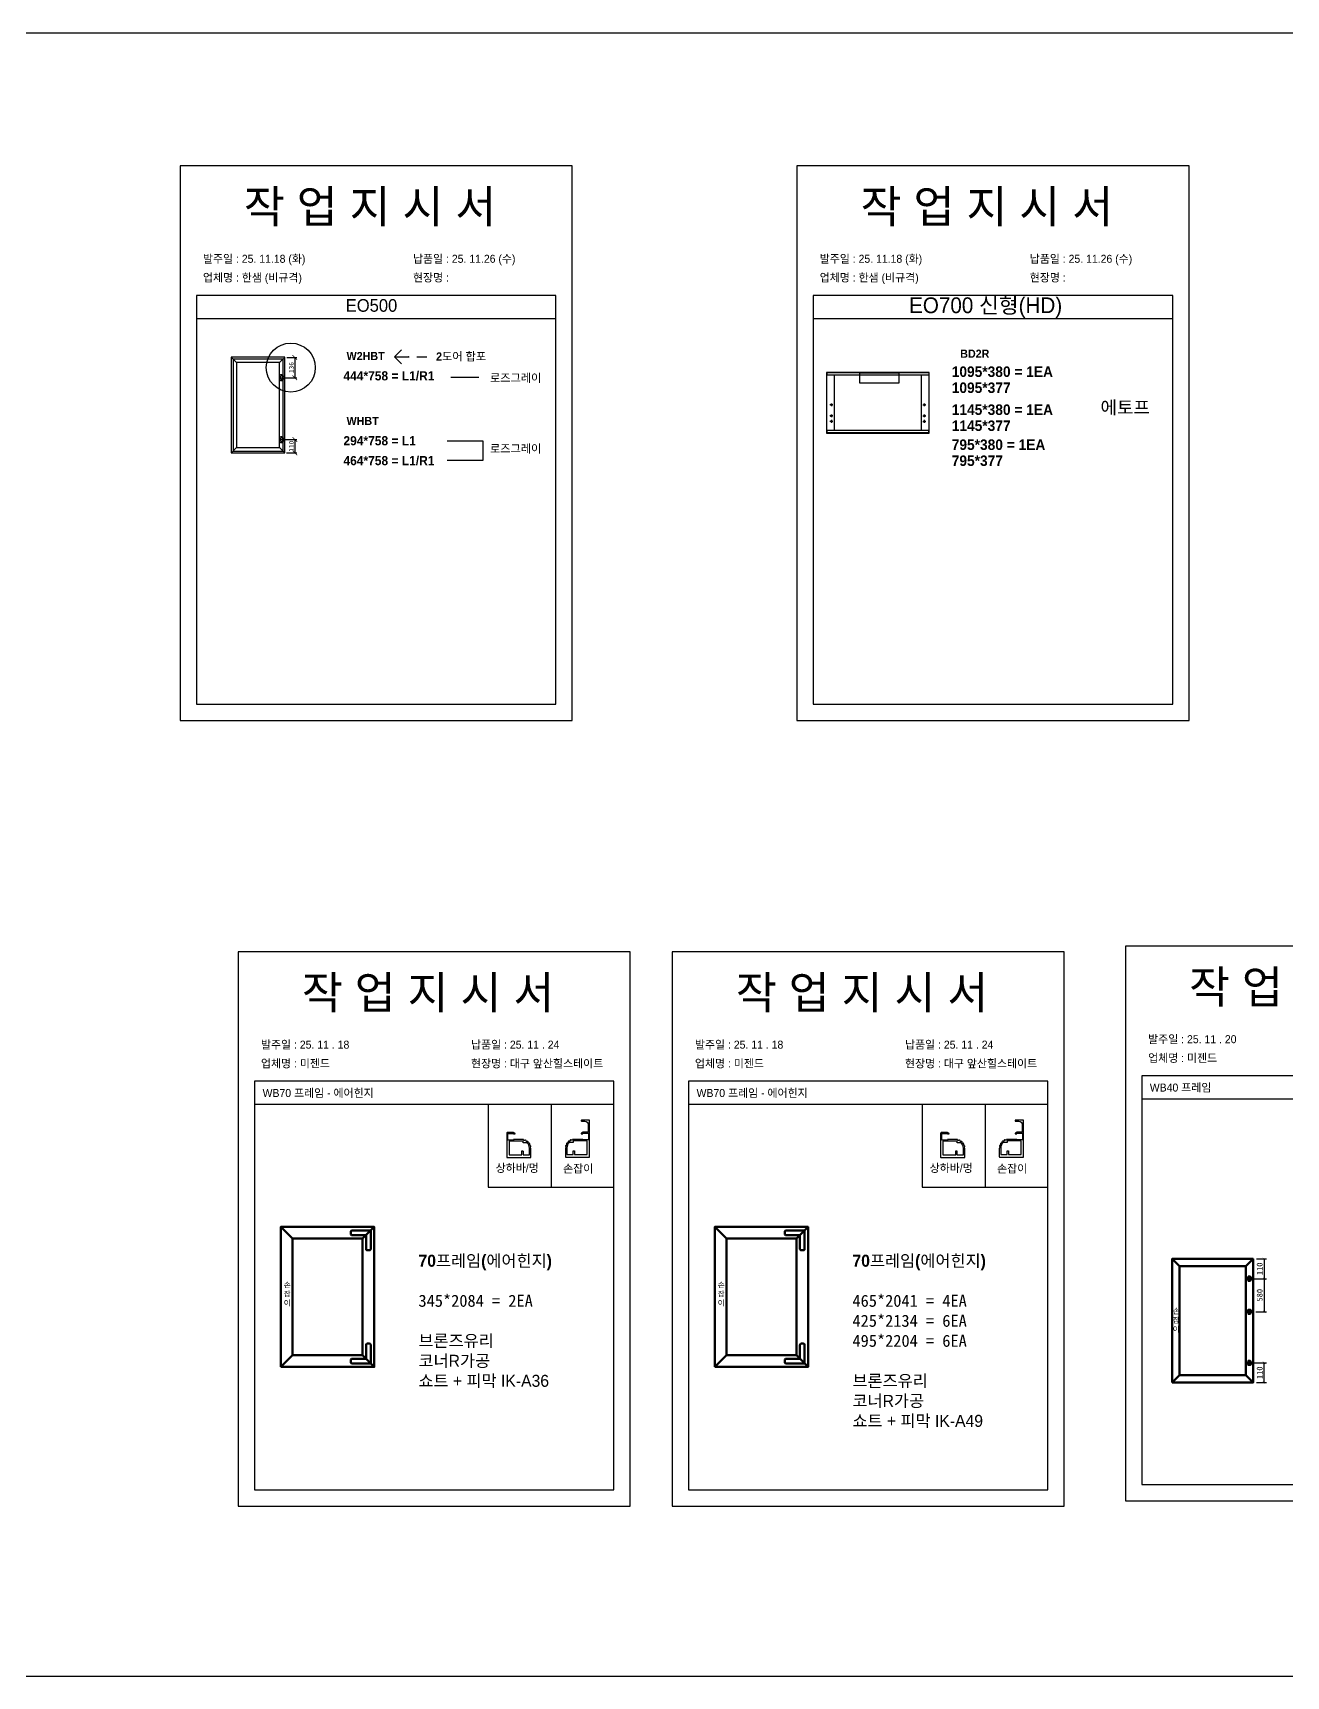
# Model space of a CAD drawing. Header units: millimetres. Extents: x -44117 to 256353, y -2095463 to 65325.
# Drawn here: x 110573 to 115943, y -483497 to -476455 of the extents above; entities that cross this region are included whole.
import ezdxf

# ---------------------------------------------------------------- set-up
doc = ezdxf.new("R2010")
doc.units = ezdxf.units.MM
doc.header["$LTSCALE"] = 10
doc.linetypes.add('HIDDEN', pattern=[9.525, 6.35, -3.175])
doc.layers.add('Layer1', color=7, linetype='Continuous', lineweight=70)
doc.styles.add('MtX_Gulim', font='')
doc.styles.get('MtX_Gulim').set_extended_font_data('Gulim', bold=True)
doc.dimstyles.new('ISO-25', dxfattribs={"dimtxt": 2.5, "dimasz": 2.5, "dimexe": 1, "dimexo": 1, "dimtad": 1, "dimtxsty": 'Standard', "dimblk": 'ARCHTICK', "dimcen": 2.5, "dimadec": 0, "dimazin": 0, "dimtfac": 1, "dimtmove": 0, "dimatfit": 3, "dimfxl": 0, "dimarcsym": 0})

# ---------------------------------------------------------------- blocks, each defined once
blk = doc.blocks.new('_ArchTick')
at = {"color": 0, "linetype": 'ByBlock', "const_width": 0.15}
blk.add_lwpolyline([(-0.5, -0.5), (0.5, 0.5)], dxfattribs=at)
blk = doc.blocks.new('*D3974')
at = {"color": 0, "lineweight": -2}
for p, q in [((111660.4, -477845.7), (111703, -477845.7)), ((111695, -477845.7), (111695, -477932.8)), ((111649.9, -477932.8), (111703, -477932.8))]:
    blk.add_line(p, q, dxfattribs=at)
at = {"layer": 'Defpoints', "color": 0}
for p in [(111652.4, -477845.7), (111641.9, -477932.8), (111695, -477932.8)]:
    blk.add_point(p, dxfattribs=at)
at = {"color": 0, "lineweight": -2, "xscale": 20, "yscale": 20, "zscale": 20}
for p, rotation in [((111695, -477845.7), 90), ((111695, -477932.8), 270)]:
    blk.add_blockref('_ArchTick', p, dxfattribs=dict(at, rotation=rotation))
at = {"color": 0, "insert": (111680, -477889.2), "char_height": 20, "attachment_point": 5, "rotation": 90}
blk.add_mtext('136', dxfattribs=at)
blk = doc.blocks.new('*D3975')
at = {"color": 0, "lineweight": -2}
for p, q in [((111649.9, -478198.3), (111703.5, -478198.3)), ((111695.5, -478198.3), (111695.5, -478254.9)), ((111659.9, -478254.9), (111703.5, -478254.9))]:
    blk.add_line(p, q, dxfattribs=at)
at = {"layer": 'Defpoints', "color": 0}
for p in [(111641.9, -478198.3), (111651.9, -478254.9), (111695.5, -478254.9)]:
    blk.add_point(p, dxfattribs=at)
at = {"color": 0, "lineweight": -2, "xscale": 20, "yscale": 20, "zscale": 20}
for p, rotation in [((111695.5, -478198.3), 90), ((111695.5, -478254.9), 270)]:
    blk.add_blockref('_ArchTick', p, dxfattribs=dict(at, rotation=rotation))
at = {"color": 0, "insert": (111680.5, -478226.6), "char_height": 20, "attachment_point": 5, "rotation": 90}
blk.add_mtext('110', dxfattribs=at)
blk = doc.blocks.new('*D4027')
at = {"color": 0, "lineweight": -2}
for p, q in [((115815.7, -481709.3), (115857.8, -481709.3)), ((115847.8, -481709.3), (115847.8, -481793.8)), ((115799.6, -481793.8), (115857.8, -481793.8))]:
    blk.add_line(p, q, dxfattribs=at)
at = {"layer": 'Defpoints', "color": 0}
for p in [(115800.7, -481709.3), (115784.6, -481793.8), (115847.8, -481793.8)]:
    blk.add_point(p, dxfattribs=at)
at = {"color": 0, "lineweight": -2, "xscale": 10, "yscale": 10, "zscale": 10}
for p, rotation in [((115847.8, -481709.3), 90), ((115847.8, -481793.8), 270)]:
    blk.add_blockref('_ArchTick', p, dxfattribs=dict(at, rotation=rotation))
at = {"color": 0, "insert": (115829.1, -481751.5), "char_height": 25, "attachment_point": 5, "rotation": 90}
blk.add_mtext('110', dxfattribs=at)
blk = doc.blocks.new('*D4028')
at = {"color": 0, "lineweight": -2}
for p, q in [((115799.6, -482154.8), (115857.8, -482154.8)), ((115847.8, -482239.3), (115847.8, -482154.8)), ((115815.7, -482239.3), (115857.8, -482239.3))]:
    blk.add_line(p, q, dxfattribs=at)
at = {"layer": 'Defpoints', "color": 0}
for p in [(115784.6, -482154.8), (115847.8, -482154.8), (115800.7, -482239.3)]:
    blk.add_point(p, dxfattribs=at)
at = {"color": 0, "lineweight": -2, "xscale": 10, "yscale": 10, "zscale": 10}
for p, rotation in [((115847.8, -482154.8), 90), ((115847.8, -482239.3), 270)]:
    blk.add_blockref('_ArchTick', p, dxfattribs=dict(at, rotation=rotation))
at = {"color": 0, "insert": (115829.1, -482197), "char_height": 25, "attachment_point": 5, "rotation": 90}
blk.add_mtext('110', dxfattribs=at)
blk = doc.blocks.new('*D4029')
at = {"color": 0, "lineweight": -2}
for p, q in [((115812.7, -481793.8), (115857.8, -481793.8)), ((115847.8, -481793.8), (115847.8, -481935.5)), ((115812.7, -481935.5), (115857.8, -481935.5))]:
    blk.add_line(p, q, dxfattribs=at)
at = {"layer": 'Defpoints', "color": 0}
for p in [(115797.7, -481793.8), (115797.7, -481935.5), (115847.8, -481935.5)]:
    blk.add_point(p, dxfattribs=at)
at = {"color": 0, "lineweight": -2, "xscale": 10, "yscale": 10, "zscale": 10}
for p, rotation in [((115847.8, -481793.8), 90), ((115847.8, -481935.5), 270)]:
    blk.add_blockref('_ArchTick', p, dxfattribs=dict(at, rotation=rotation))
at = {"color": 0, "insert": (115829.1, -481864.6), "char_height": 25, "attachment_point": 5, "rotation": 90}
blk.add_mtext('580', dxfattribs=at)

msp = doc.modelspace()

# ---------------------------------------------------------------- linework, layer by layer
at = {"color": 1}
for p, q in [((104015.69829, -476455.17599), (196284.84516, -476455.17599)), ((104015.69829, -476455.17599), (196284.84516, -476455.17599)), ((104015.69829, -483497.03831), (196284.84516, -483497.03831)), ((104015.69829, -483497.03831), (196284.84516, -483497.03831))]:
    msp.add_line(p, q, dxfattribs=at)
for p, q in [((112813.79968, -477580.41044), (111273.79968, -477580.41044)), ((115456.44883, -477580.41044), (113916.44883, -477580.41044)), ((112813.79968, -477680.41044), (111273.79968, -477680.41044)), ((115456.44883, -477680.41044), (113916.44883, -477680.41044)), ((111652.40899, -477845.19979, 20.09702), (111422.82911, -477845.19979, 20.09702)), ((111422.82911, -477845.19979, 20.09702), (111422.82911, -478254.94326, 20.09702)), ((111423.3451, -477845.71579, 94.61404), (111422.82911, -477845.71579, 94.61404)), ((111423.3451, -477845.71579, 94.61404), (111423.3451, -477845.19979, 94.61404)), ((111445.78709, -477868.15778, 20.09702), (111423.3451, -477845.71579, 20.09702)), ((111644.79065, -477852.81813, 20.09702), (111430.44745, -477852.81813, 20.09702)), ((111430.44745, -477852.81813, 20.09702), (111430.44745, -478247.32492, 20.09702)), ((111629.451, -477868.15778, 20.09702), (111651.89299, -477845.71579, 20.09702)), ((111644.79065, -478247.32492, 20.09702), (111644.79065, -477852.81813, 20.09702)), ((111651.89299, -477845.71579, 94.61404), (111651.89299, -477845.19979, 94.61404)), ((111651.89299, -477845.71579, 94.61404), (111651.89299, -477845.19979, 94.61404)), ((111651.89299, -477845.71579, 94.61404), (111652.40899, -477845.71579, 94.61404)), ((111651.89299, -477845.71579, 94.61404), (111652.40899, -477845.71579, 94.61404)), ((111652.40899, -478254.94326, 20.09702), (111652.40899, -477845.19979, 20.09702)), ((111629.451, -477868.15778, 20.09702), (111445.78709, -477868.15778, 20.09702)), ((111445.78709, -477868.15778, 20.09702), (111445.78709, -478231.98527, 20.09702)), ((111629.451, -478231.98527, 20.09702), (111629.451, -477868.15778, 20.09702)), ((111633.36313, -477921.20055, 20.09702), (111641.08442, -477921.20055, 20.09702)), ((111637.22378, -477925.0612, 20.09702), (111637.22378, -477917.33991, 20.09702)), ((111641.85655, -477918.74381, 20.09702), (111641.85655, -477946.82118, 20.09702)), ((113972.75851, -477911.59001), (113972.75851, -478170.03208)), ((114413.36891, -477912.25648), (113972.75851, -477912.25648)), ((114413.36891, -477922.32757), (113972.75851, -477922.32757)), ((114412.99865, -477911.21975), (113973.12877, -477911.21975)), ((113974.60982, -477911.21975), (113974.60982, -477922.32757)), ((114006.08199, -477922.32757), (114006.08199, -478159.29451)), ((114380.04544, -478159.29451), (114380.04544, -477922.32757)), ((114411.51761, -477911.21975), (114411.51761, -477922.32757)), ((114413.36891, -478170.03208), (114413.36891, -477911.59001)), ((111627.81787, -477932.7825, 20.09702), (111655.89523, -477932.7825, 20.09702)), ((111633.36313, -477944.36444, 20.09702), (111641.08442, -477944.36444, 20.09702)), ((111637.22378, -477948.22509, 20.09702), (111637.22378, -477940.5038, 20.09702)), ((113999.97268, -478048.95678), (113987.75408, -478048.95678)), ((113993.86338, -478042.84747), (113993.86338, -478055.06608)), ((114386.15474, -478048.95678), (114398.37335, -478048.95678)), ((114392.26404, -478042.84747), (114392.26404, -478055.06608)), ((113999.97268, -478096.35017), (113987.75408, -478096.35017)), ((113999.97268, -478120.04686), (113987.75408, -478120.04686)), ((113993.86338, -478090.24086), (113993.86338, -478102.45947)), ((113993.86338, -478113.93756), (113993.86338, -478126.15617)), ((114386.15474, -478096.35017), (114398.37335, -478096.35017)), ((114386.15474, -478120.04686), (114398.37335, -478120.04686)), ((114392.26404, -478090.24086), (114392.26404, -478102.45947)), ((114392.26404, -478113.93756), (114392.26404, -478126.15617)), ((111627.8161, -478198.32042, 20.09702), (111655.89346, -478198.32042, 20.09702)), ((111633.10398, -478186.73848, 20.09702), (111640.82527, -478186.73848, 20.09702)), ((111633.10398, -478209.90237, 20.09702), (111640.82527, -478209.90237, 20.09702)), ((111636.96463, -478182.87783, 20.09702), (111636.96463, -478190.59913, 20.09702)), ((111636.96463, -478206.04172, 20.09702), (111636.96463, -478213.76302, 20.09702)), ((111641.85478, -478184.28174, 20.09702), (111641.85478, -478212.3591, 20.09702)), ((114413.36891, -478159.29451), (113972.75851, -478159.29451)), ((114413.36891, -478169.36561), (113972.75851, -478169.36561)), ((113973.12877, -478170.40234), (114412.99865, -478170.40234)), ((113974.60982, -478159.29451), (113974.60982, -478170.40234)), ((114411.51761, -478170.40234), (114411.51761, -478159.29451)), ((111423.3451, -478254.42726, 94.61404), (111422.82911, -478254.42726, 94.61404)), ((111422.82911, -478254.94326, 20.09702), (111652.40899, -478254.94326, 20.09702)), ((111445.78709, -478231.98527, 20.09702), (111423.3451, -478254.42726, 20.09702)), ((111423.3451, -478254.42726, 94.61404), (111423.3451, -478254.94326, 94.61404)), ((111430.44745, -478247.32492, 20.09702), (111644.79065, -478247.32492, 20.09702)), ((111445.78709, -478231.98527, 20.09702), (111629.451, -478231.98527, 20.09702)), ((111629.44751, -478231.98527, 20.09702), (111651.89465, -478254.42726, 20.09702)), ((111650.35175, -478254.94503, 20.09702), (111650.34998, -478254.94326, 20.09702)), ((111651.89299, -478254.42726, 94.61404), (111652.40899, -478254.42726, 94.61404)), ((111651.89299, -478254.42726, 94.61404), (111651.89299, -478254.94326, 94.61404)), ((111651.89299, -478254.42726, 94.61404), (111652.40899, -478254.42726, 94.61404)), ((111651.89299, -478254.42726, 94.61404), (111651.89299, -478254.94326, 94.61404)), ((113062.43222, -480948.05787), (111522.43222, -480948.05787)), ((114921.88223, -480948.05787), (113381.88223, -480948.05787)), ((116863.72803, -480924.70196), (115323.72803, -480924.70196)), ((116863.72803, -481024.70196), (115323.72803, -481024.70196)), ((113062.43222, -481048.05787), (111522.43222, -481048.05787)), ((112793.15244, -481048.05787), (112793.15244, -481401.07644)), ((114921.88223, -481048.05787), (113381.88223, -481048.05787)), ((114652.60245, -481048.05787), (114652.60245, -481401.07644))]:
    msp.add_line(p, q)
at = {"color": 1, "linetype": 'HIDDEN'}
msp.add_line((112122.14663, -477843.85633), (112260.84686, -477843.85633), dxfattribs=at)
for points in [[(111203.79968, -479401.24071), (112883.79968, -479401.24071), (112883.79968, -477025.24071), (111203.79968, -477025.24071)], [(113846.44883, -479401.24071), (115526.44883, -479401.24071), (115526.44883, -477025.24071), (113846.44883, -477025.24071)], [(114115.66678, -477911.64833), (114283.04723, -477911.64833), (114283.04723, -477956.6679), (114115.66678, -477956.6679)], [(111452.43222, -482768.88815), (113132.43222, -482768.88815), (113132.43222, -480392.88815), (111452.43222, -480392.88815)], [(113311.88223, -482768.88815), (114991.88223, -482768.88815), (114991.88223, -480392.88815), (113311.88223, -480392.88815)], [(115253.72803, -482745.53223), (116933.72803, -482745.53223), (116933.72803, -480369.53223), (115253.72803, -480369.53223)], [(113062.43222, -481048.05787), (112523.87266, -481048.05787), (112523.87266, -481401.07644), (113062.43222, -481401.07644)], [(114921.88223, -481048.05787), (114383.32267, -481048.05787), (114383.32267, -481401.07644), (114921.88223, -481401.07644)]]:
    msp.add_lwpolyline(points, close=True)
for points in [[(111273.79968, -477580.41044), (111273.79968, -479331.24071), (112813.79968, -479331.24071), (112813.79968, -477580.41044)], [(113916.44883, -477580.41044), (113916.44883, -479331.24071), (115456.44883, -479331.24071), (115456.44883, -477580.41044)], [(112182.34945, -477842.76174), (112181.25486, -477843.85633)], [(112363.67249, -477930.61711), (112482.99738, -477930.61711)], [(112347.39209, -478202.87941), (112499.96235, -478202.87941), (112499.96235, -478288.08098), (112347.39209, -478288.08098)], [(111522.43222, -480948.05787), (111522.43222, -482698.88815), (113062.43222, -482698.88815), (113062.43222, -480948.05787)], [(113381.88223, -480948.05787), (113381.88223, -482698.88815), (114921.88223, -482698.88815), (114921.88223, -480948.05787)], [(115323.72803, -480924.70196), (115323.72803, -482675.53223), (116863.72803, -482675.53223), (116863.72803, -480924.70196)]]:
    msp.add_lwpolyline(points)
at = {"color": 1}
msp.add_lwpolyline([(112151.70074, -477873.41045), (112122.14663, -477843.85633), (112152.79534, -477813.20762)], dxfattribs=at)
for points in [[(112604.79317, -481274.62317), (112704.78304, -481274.62317, 0.4142135624), (112706.78304, -481272.62317), (112706.78304, -481235.82967, 0.4142135624), (112705.58304, -481234.62967), (112705.56281, -481234.62967, -0.4043730092), (112704.36349, -481233.47012, 0.022416536), (112704.12161, -481230.39666, -0.4043730092), (112705.12477, -481229.06377, 0.424123069), (112706.11527, -481227.65098, 0.022416536), (112705.34535, -481224.44405, 0.424123069), (112703.82141, -481223.63492, -0.4043730092), (112702.32247, -481222.90273, 0.022416536), (112701.14267, -481220.05444, -0.4043730092), (112701.68485, -481218.47679, 0.424123069), (112702.1903, -481216.82707, 0.022416536), (112700.46707, -481214.01501, 0.424123069), (112698.76768, -481213.71641, -0.4043730092), (112697.11585, -481213.48325, 0.022416536), (112695.11362, -481211.13895, -0.4043730092), (112695.14174, -481209.47098, 0.4241230691), (112695.11266, -481207.7458, 0.022416536), (112692.60479, -481205.60388, 0.424123069), (112690.89631, -481205.84503, -0.4043730092), (112689.25327, -481206.13374, 0.022416536), (112686.62461, -481204.52289, -0.4043730092), (112686.13592, -481202.92787, 0.424123069), (112685.57515, -481201.29611, 0.022416536), (112682.52814, -481200.034, 0.4241230691), (112680.9778, -481200.7913, -0.4043730092), (112679.50439, -481201.5736, 0.022416536), (112676.50661, -481200.85389, -0.4043730092), (112675.54895, -481199.48795, 0.424123069), (112674.51138, -481198.10935, 0.0308511276), (112669.98304, -481197.82967), (112632.79317, -481197.82967, 0.4142135624), (112631.59317, -481199.02967), (112631.59317, -481199.42967, -0.4142135624), (112630.79317, -481200.22967), (112608.79317, -481200.22967, -0.4142135624), (112607.59317, -481199.02967), (112607.59317, -481172.62967, -0.4142135624), (112608.79317, -481171.42967), (112630.79317, -481171.42967, -0.4142135624), (112631.59317, -481172.22967), (112631.59317, -481172.62967, 0.4142135624), (112632.79317, -481173.82967), (112637.59317, -481173.82967, 0.855700792), (112637.95972, -481171.48702), (112630.59555, -481167.42967), (112606.79317, -481167.42967, 0.4142135624), (112602.79317, -481171.42967), (112602.79317, -481272.62317, 0.4142135623), (112604.79317, -481274.62317)], [(114464.24318, -481274.62317), (114564.23305, -481274.62317, 0.4142135624), (114566.23305, -481272.62317), (114566.23305, -481235.82967, 0.4142135624), (114565.03305, -481234.62967), (114565.01282, -481234.62967, -0.4043730092), (114563.8135, -481233.47012, 0.022416536), (114563.57161, -481230.39666, -0.4043730092), (114564.57477, -481229.06377, 0.424123069), (114565.56527, -481227.65098, 0.022416536), (114564.79536, -481224.44405, 0.424123069), (114563.27142, -481223.63492, -0.4043730092), (114561.77248, -481222.90273, 0.022416536), (114560.59268, -481220.05444, -0.4043730092), (114561.13485, -481218.47679, 0.424123069), (114561.6403, -481216.82707, 0.022416536), (114559.91707, -481214.01501, 0.424123069), (114558.21769, -481213.71641, -0.4043730092), (114556.56585, -481213.48325, 0.022416536), (114554.56362, -481211.13895, -0.4043730092), (114554.59174, -481209.47098, 0.4241230691), (114554.56266, -481207.7458, 0.022416536), (114552.0548, -481205.60388, 0.424123069), (114550.34631, -481205.84503, -0.4043730092), (114548.70327, -481206.13374, 0.022416536), (114546.07461, -481204.52289, -0.4043730092), (114545.58593, -481202.92787, 0.424123069), (114545.02516, -481201.29611, 0.022416536), (114541.97815, -481200.034, 0.4241230691), (114540.4278, -481200.7913, -0.4043730092), (114538.95439, -481201.5736, 0.022416536), (114535.95661, -481200.85389, -0.4043730092), (114534.99895, -481199.48795, 0.424123069), (114533.96139, -481198.10935, 0.0308511276), (114529.43305, -481197.82967), (114492.24318, -481197.82967, 0.4142135624), (114491.04318, -481199.02967), (114491.04318, -481199.42967, -0.4142135624), (114490.24318, -481200.22967), (114468.24318, -481200.22967, -0.4142135624), (114467.04318, -481199.02967), (114467.04318, -481172.62967, -0.4142135624), (114468.24318, -481171.42967), (114490.24318, -481171.42967, -0.4142135624), (114491.04318, -481172.22967), (114491.04318, -481172.62967, 0.4142135624), (114492.24318, -481173.82967), (114497.04318, -481173.82967, 0.855700792), (114497.40972, -481171.48702), (114490.04556, -481167.42967), (114466.24318, -481167.42967, 0.4142135624), (114462.24318, -481171.42967), (114462.24318, -481272.62317, 0.4142135623), (114464.24318, -481274.62317)], [(112673.59317, -481211.42967), (112673.59317, -481204.22967), (112612.79317, -481204.22967), (112612.79317, -481262.62967), (112667.59317, -481262.62967), (112667.59317, -481247.42967, -0.4142135624), (112668.39317, -481246.62967), (112671.99317, -481246.62967, -0.4142135624), (112672.79317, -481247.42967), (112672.79317, -481262.62967), (112700.38304, -481262.62967), (112700.38304, -481234.62967, 0.2205202393), (112689.62789, -481211.42967), (112673.59317, -481211.42967)], [(114533.04318, -481211.42967), (114533.04318, -481204.22967), (114472.24318, -481204.22967), (114472.24318, -481262.62967), (114527.04318, -481262.62967), (114527.04318, -481247.42967, -0.4142135624), (114527.84318, -481246.62967), (114531.44318, -481246.62967, -0.4142135624), (114532.24318, -481247.42967), (114532.24318, -481262.62967), (114559.83305, -481262.62967), (114559.83305, -481234.62967, 0.2205202393), (114549.07789, -481211.42967), (114533.04318, -481211.42967)]]:
    msp.add_lwpolyline(points, format="xyb", close=True)
at = {"color": 7}
for points in [[(112931.04535, -481118.87963, 0.2301863539), (112933.14395, -481118.87963, -0.2466321039), (112935.00374, -481118.85777, 0.118515719), (112936.09465, -481119.12004), (112938.12248, -481119.12004, -0.4173893777), (112952.19324, -481133.03922), (112952.19324, -481166.32653), (112930.39087, -481166.32653), (112923.0267, -481170.38389, 0.855700792), (112923.39324, -481172.72653), (112928.19324, -481172.72653, 0.4142135624), (112929.39324, -481171.52653), (112929.39324, -481171.12653, -0.4142135624), (112930.19324, -481170.32653), (112952.19324, -481170.32653, -0.4142135624), (112953.39324, -481171.52653), (112953.39324, -481197.92653, -0.4142135624), (112952.19324, -481199.12653), (112930.19324, -481199.12653, -0.4142135624), (112929.39324, -481198.32653), (112929.39324, -481197.92654, 0.4142135624), (112928.19324, -481196.72654), (112891.00337, -481196.72654, 0.0308511276), (112886.47503, -481197.00621, 0.4241230691), (112885.43747, -481198.38481, -0.4043730092), (112884.47981, -481199.75076, 0.022416536), (112881.48203, -481200.47046, -0.4043730092), (112880.00862, -481199.68816, 0.424123069), (112878.45827, -481198.93086, 0.022416536), (112875.41127, -481200.19298, 0.4241230691), (112874.8505, -481201.82473, -0.4043730092), (112874.36181, -481203.41975, 0.022416536), (112871.73315, -481205.0306, -0.4043730092), (112870.09011, -481204.7419, 0.424123069), (112868.38162, -481204.50075, 0.022416536), (112865.87376, -481206.64266, 0.4241230691), (112865.84468, -481208.36784, -0.4043730092), (112865.8728, -481210.03581, 0.022416536), (112863.87057, -481212.38012, -0.4043730092), (112862.21874, -481212.61327, 0.424123069), (112860.51935, -481212.91187, 0.022416536), (112858.79612, -481215.72393, 0.4241230691), (112859.30157, -481217.37366, -0.4043730092), (112859.84374, -481218.9513, 0.022416536), (112858.66394, -481221.79959, -0.4043730092), (112857.165, -481222.53178, 0.4241230691), (112855.64106, -481223.34091, 0.022416536), (112854.87115, -481226.54784, 0.424123069), (112855.86165, -481227.96063, -0.4043730092), (112856.86481, -481229.29352, 0.022416536), (112856.62292, -481232.36698, -0.4043730092), (112855.4236, -481233.52654), (112855.40337, -481233.52654, 0.4142135624), (112854.20337, -481234.72654), (112854.20337, -481271.52004, 0.4142135624), (112856.20337, -481273.52004), (112956.19324, -481273.52004, 0.4142135624), (112958.19324, -481271.52004), (112958.19324, -481116.32004, 0.4142135624), (112956.19324, -481114.32004), (112924.19324, -481114.32004, 0.4142135624), (112922.19324, -481116.32004), (112922.19324, -481117.12004, 0.4142135624), (112924.19324, -481119.12004, 0.1244779229), (112925.14395, -481118.87963, -0.2466321039), (112927.00374, -481118.85777, 0.2404082058), (112929.18556, -481118.85777, -0.2466321039), (112931.04535, -481118.87963)], [(114790.49536, -481118.87963, 0.2301863539), (114792.59395, -481118.87963, -0.2466321039), (114794.45375, -481118.85777, 0.118515719), (114795.54465, -481119.12004), (114797.57249, -481119.12004, -0.4173893777), (114811.64325, -481133.03922), (114811.64325, -481166.32653), (114789.84087, -481166.32653), (114782.4767, -481170.38389, 0.855700792), (114782.84325, -481172.72653), (114787.64325, -481172.72653, 0.4142135624), (114788.84325, -481171.52653), (114788.84325, -481171.12653, -0.4142135624), (114789.64325, -481170.32653), (114811.64325, -481170.32653, -0.4142135624), (114812.84325, -481171.52653), (114812.84325, -481197.92653, -0.4142135624), (114811.64325, -481199.12653), (114789.64325, -481199.12653, -0.4142135624), (114788.84325, -481198.32653), (114788.84325, -481197.92654, 0.4142135624), (114787.64325, -481196.72654), (114750.45338, -481196.72654, 0.0308511276), (114745.92504, -481197.00621, 0.4241230691), (114744.88748, -481198.38481, -0.4043730092), (114743.92982, -481199.75076, 0.022416536), (114740.93203, -481200.47046, -0.4043730092), (114739.45862, -481199.68816, 0.424123069), (114737.90828, -481198.93086, 0.022416536), (114734.86127, -481200.19298, 0.4241230691), (114734.3005, -481201.82473, -0.4043730092), (114733.81181, -481203.41975, 0.022416536), (114731.18315, -481205.0306, -0.4043730092), (114729.54011, -481204.7419, 0.424123069), (114727.83163, -481204.50075, 0.022416536), (114725.32377, -481206.64266, 0.4241230691), (114725.29468, -481208.36784, -0.4043730092), (114725.3228, -481210.03581, 0.022416536), (114723.32058, -481212.38012, -0.4043730092), (114721.66874, -481212.61327, 0.424123069), (114719.96935, -481212.91187, 0.022416536), (114718.24612, -481215.72393, 0.4241230691), (114718.75157, -481217.37366, -0.4043730092), (114719.29375, -481218.9513, 0.022416536), (114718.11395, -481221.79959, -0.4043730092), (114716.61501, -481222.53178, 0.4241230691), (114715.09107, -481223.34091, 0.022416536), (114714.32115, -481226.54784, 0.424123069), (114715.31165, -481227.96063, -0.4043730092), (114716.31481, -481229.29352, 0.022416536), (114716.07293, -481232.36698, -0.4043730092), (114714.87361, -481233.52654), (114714.85338, -481233.52654, 0.4142135624), (114713.65338, -481234.72654), (114713.65338, -481271.52004, 0.4142135624), (114715.65338, -481273.52004), (114815.64325, -481273.52004, 0.4142135624), (114817.64325, -481271.52004), (114817.64325, -481116.32004, 0.4142135624), (114815.64325, -481114.32004), (114783.64325, -481114.32004, 0.4142135624), (114781.64325, -481116.32004), (114781.64325, -481117.12004, 0.4142135624), (114783.64325, -481119.12004, 0.1244779229), (114784.59395, -481118.87963, -0.2466321039), (114786.45375, -481118.85777, 0.2404082058), (114788.63556, -481118.85777, -0.2466321039), (114790.49536, -481118.87963)], [(112887.39324, -481203.12654), (112887.39324, -481210.32654), (112871.35853, -481210.32654, 0.2205202393), (112860.60337, -481233.52654), (112860.60337, -481261.52654), (112888.19324, -481261.52654), (112888.19324, -481246.32654, -0.4142135624), (112888.99324, -481245.52654), (112892.59324, -481245.52654, -0.4142135624), (112893.39324, -481246.32654), (112893.39324, -481261.52654), (112948.19324, -481261.52654), (112948.19324, -481203.12654), (112887.39324, -481203.12654)], [(112887.39324, -481203.12654), (112887.39324, -481210.32654), (112871.35853, -481210.32654, 0.2205202393), (112860.60337, -481233.52654), (112860.60337, -481261.52654), (112888.19324, -481261.52654), (112888.19324, -481246.32654, -0.4142135624), (112888.99324, -481245.52654), (112892.59324, -481245.52654, -0.4142135624), (112893.39324, -481246.32654), (112893.39324, -481261.52654), (112948.19324, -481261.52654), (112948.19324, -481203.12654), (112887.39324, -481203.12654)], [(114746.84325, -481203.12654), (114746.84325, -481210.32654), (114730.80853, -481210.32654, 0.2205202393), (114720.05338, -481233.52654), (114720.05338, -481261.52654), (114747.64325, -481261.52654), (114747.64325, -481246.32654, -0.4142135624), (114748.44325, -481245.52654), (114752.04325, -481245.52654, -0.4142135624), (114752.84325, -481246.32654), (114752.84325, -481261.52654), (114807.64325, -481261.52654), (114807.64325, -481203.12654), (114746.84325, -481203.12654)], [(114746.84325, -481203.12654), (114746.84325, -481210.32654), (114730.80853, -481210.32654, 0.2205202393), (114720.05338, -481233.52654), (114720.05338, -481261.52654), (114747.64325, -481261.52654), (114747.64325, -481246.32654, -0.4142135624), (114748.44325, -481245.52654), (114752.04325, -481245.52654, -0.4142135624), (114752.84325, -481246.32654), (114752.84325, -481261.52654), (114807.64325, -481261.52654), (114807.64325, -481203.12654), (114746.84325, -481203.12654)]]:
    msp.add_lwpolyline(points, format="xyb", close=True, dxfattribs=at)
at = {"color": 1}
msp.add_circle((111677.66811, -477889.81317), 105.01589, dxfattribs=at)
for centre, radius in [((111641.85655, -477932.7825, 20.09702), 9.00818), ((111637.22378, -477921.20055, 20.09702), 2.00754), ((111637.22378, -477944.36444, 20.09702), 2.00754), ((113993.86338, -478048.95678), 3.70261), ((114392.26404, -478048.95678), 3.70261), ((113993.86338, -478096.35017), 3.70261), ((113993.86338, -478120.04686), 3.70261), ((114392.26404, -478096.35017), 3.70261), ((114392.26404, -478120.04686), 3.70261), ((111641.85478, -478198.32042, 20.09702), 9.00818), ((111636.96463, -478186.73848, 20.09702), 2.00754), ((111636.96463, -478209.90237, 20.09702), 2.00754)]:
    msp.add_circle(centre, radius)
for centre, start, end in [((113973.12877, -477911.59001), 90, 180), ((114412.99865, -477911.59001), 0, 90), ((113973.12877, -478170.03208), 180, 270), ((114412.99865, -478170.03208), 270, 0)]:
    msp.add_arc(centre, 0.37026, start, end)
at = {"layer": 'Layer1'}
for p, q in [((111685.13405, -481622.17568), (111635.13405, -481572.17568)), ((111985.13405, -481622.17568), (112035.13405, -481572.17568)), ((112035.13405, -481572.17568), (111985.13405, -481622.17568)), ((113544.58406, -481622.17568), (113494.58406, -481572.17568)), ((113844.58406, -481622.17568), (113894.58406, -481572.17568)), ((113894.58406, -481572.17568), (113844.58406, -481622.17568)), ((115485.67995, -481740.83098), (115454.12412, -481709.27514)), ((115769.16262, -481740.83098), (115800.71845, -481709.27514)), ((115784.60259, -481780.66972), (115784.60259, -481806.9028)), ((115784.60259, -481922.39351), (115784.60259, -481948.62658)), ((111685.13405, -482122.17568), (111635.13405, -482172.17568)), ((112035.13405, -482172.17568), (111985.13405, -482122.17568)), ((113544.58406, -482122.17568), (113494.58406, -482172.17568)), ((113894.58406, -482172.17568), (113844.58406, -482122.17568)), ((115784.60259, -482167.89073), (115784.60259, -482141.65766)), ((115454.12412, -482239.28531), (115485.67995, -482207.72947)), ((115800.71845, -482239.28531), (115769.16262, -482207.72947)), ((115769.16262, -482207.72947), (115800.71845, -482239.28531))]:
    msp.add_line(p, q, dxfattribs=at)
for points in [[(111635.13405, -482172.17568), (112035.13405, -482172.17568), (112035.13405, -481572.17568), (111635.13405, -481572.17568)], [(113494.58406, -482172.17568), (113894.58406, -482172.17568), (113894.58406, -481572.17568), (113494.58406, -481572.17568)], [(111685.13405, -482122.17568), (111985.13405, -482122.17568), (111985.13405, -481622.17568), (111685.13405, -481622.17568)], [(113544.58406, -482122.17568), (113844.58406, -482122.17568), (113844.58406, -481622.17568), (113544.58406, -481622.17568)], [(115454.12412, -482239.28531), (115800.71845, -482239.28531), (115800.71845, -481709.27514), (115454.12412, -481709.27514)], [(115485.67995, -482207.72947), (115769.16262, -482207.72947), (115769.16262, -481740.83098), (115485.67995, -481740.83098)], [(115797.71913, -481793.78626), (115771.48605, -481793.78626)], [(115797.71913, -481935.51004), (115771.48605, -481935.51004)], [(115797.71913, -482154.77419), (115771.48605, -482154.77419)]]:
    msp.add_lwpolyline(points, close=True, dxfattribs=at)
for points in [[(112015.13405, -481672.17568), (112005.13405, -481672.17568, -0.4142135624), (112000.13405, -481667.17568), (112000.13405, -481607.17568), (111940.13405, -481607.17568, -0.4142135624), (111935.13405, -481602.17568), (111935.13405, -481592.17568, -0.4142135624), (111940.13405, -481587.17568), (112020.13405, -481587.17568), (112020.13405, -481667.17568, -0.4142135624)], [(113874.58406, -481672.17568), (113864.58406, -481672.17568, -0.4142135624), (113859.58406, -481667.17568), (113859.58406, -481607.17568), (113799.58406, -481607.17568, -0.4142135624), (113794.58406, -481602.17568), (113794.58406, -481592.17568, -0.4142135624), (113799.58406, -481587.17568), (113879.58406, -481587.17568), (113879.58406, -481667.17568, -0.4142135624)], [(112015.13405, -482072.17568), (112005.13405, -482072.17568, 0.4142135624), (112000.13405, -482077.17568), (112000.13405, -482137.17568), (111940.13405, -482137.17568, 0.4142135624), (111935.13405, -482142.17568), (111935.13405, -482152.17568, 0.4142135624), (111940.13405, -482157.17568), (112020.13405, -482157.17568), (112020.13405, -482077.17568, 0.4142135624)], [(113874.58406, -482072.17568), (113864.58406, -482072.17568, 0.4142135624), (113859.58406, -482077.17568), (113859.58406, -482137.17568), (113799.58406, -482137.17568, 0.4142135624), (113794.58406, -482142.17568), (113794.58406, -482152.17568, 0.4142135624), (113799.58406, -482157.17568), (113879.58406, -482157.17568), (113879.58406, -482077.17568, 0.4142135624)]]:
    msp.add_lwpolyline(points, format="xyb", close=True, dxfattribs=at)
for centre in [(115784.60259, -481793.78626), (115784.60259, -481935.51004), (115784.60259, -482154.77419)]:
    msp.add_circle(centre, 8.74436, dxfattribs=at)

# ---------------------------------------------------------------- texts
at = {"linetype": 'Continuous', "style": 'MtX_Gulim'}
for s, height, p in [('W2HBT', 35.049344, (111916.88763, -477857.53848)), ('BD2R', 35.049344, (114546.05779, -477847.49574)), ('444*758 = L1/R1', 39.2712622, (111903.44842, -477944.51114)), ('로즈그레이', 35.049344, (112531.19441, -477951.37857)), ('에토프', 56.299423, (115147.11671, -478088.74582)), ('WHBT', 35.049344, (111916.88763, -478135.68198)), ('294*758 = L1', 39.2712622, (111903.44842, -478222.65464)), ('464*758 = L1/R1', 39.2712622, (111903.44842, -478307.85621)), ('로즈그레이', 35.049344, (112531.19441, -478254.53765))]:
    msp.add_text(s, height=height, dxfattribs=at).set_placement(p)
at = {"color": 1, "linetype": 'HIDDEN', "style": 'MtX_Gulim'}
msp.add_text('2도어 합포', height=35.049344, dxfattribs=at).set_placement((112300.4755, -477859.37114))
at = {"attachment_point": 1}
for s, width, gutter_width, heights, insert, char_height in [('{\\fGulim|b0|i0|c129|p50;작 업 지 시 서}', 3307.3198183, 12.5, [-155.84554], (111476.60628, -477129.40323), 140), ('{\\fGulim|b0|i0|c129|p50;작 업 지 시 서}', 3307.3198183, 12.5, [-155.84554], (114119.25543, -477129.40323), 140), ('\\pt11;{\\fGulim|b0|i0|c129|p50;발주일 : 25. 11.18 (화)}', 3307.3198183, 12.5, [34.50412], (111301.39693, -477406.12365), 34.3), ('{\\fGulim|b0|i0|c129|p50;납품일 : 25. 11.26 (수)}', 3307.3198183, 12.5, [35.09023], (112201.37491, -477406.12365), 34.3), ('\\pt11;{\\fGulim|b0|i0|c129|p50;발주일 : 25. 11.18 (화)}', 3307.3198183, 12.5, [34.50412], (113944.04607, -477406.12365), 34.3), ('{\\fGulim|b0|i0|c129|p50;납품일 : 25. 11.26 (수)}', 3307.3198183, 12.5, [35.09023], (114844.02406, -477406.12365), 34.3), ('{\\fGulim|b0|i0|c129|p50;업체명 : 한샘 (비규격)}', 3307.3198183, 12.5, [36.11279], (111301.39693, -477486.77982), 34.3), ('{\\fGulim|b0|i0|c129|p50;현장명 : }', 3307.3198183, 12.5, [-38.2735], (112201.37491, -477486.77982), 34.3), ('{\\fGulim|b0|i0|c129|p50;업체명 : 한샘 (비규격)}', 3307.3198183, 12.5, [36.11279], (113944.04607, -477486.77982), 34.3), ('{\\fGulim|b0|i0|c129|p50;현장명 : }', 3307.3198183, 12.5, [-38.2735], (114844.02406, -477486.77982), 34.3), ('{\\fGulim|b0|i0|c129|p50;EO500}', 5224.9748335, 19.74777, [57.05176], (111913.24171, -477596.11673), 54.1878762), ('{\\fGulim|b0|i0|c129|p50;EO700 신형(HD)}', 1597.0710432, 6.03612, [-85.06834], (114326.86109, -477588.67974), 67.6045736), ('{\\f굴림|b1|i0|c129|p50;1095*380 = 1EA }', 13607.1496112, 175, [-46.36905], (114509.77211, -477884.62908), 45), ('{\\f굴림|b1|i0|c129|p50;\\C1;1095*377}', 13607.1496112, 175, [-46.25], (114509.77211, -477953.43893), 45), ('{\\f굴림|b1|i0|c129|p50;1145*380 = 1EA}', 13607.1496112, 175, [-46.36905], (114509.77211, -478047.39213), 45), ('{\\f굴림|b1|i0|c129|p50;\\C1;1145*377}', 13607.1496112, 175, [-46.25], (114509.77211, -478116.20199), 45), ('{\\f굴림|b1|i0|c129|p50;795*380 = 1EA}', 13607.1496112, 175, [-46.36905], (114509.77211, -478197.45736), 45), ('{\\f굴림|b1|i0|c129|p50;\\C1;795*377}', 13607.1496112, 175, [-46.19048], (114509.77211, -478266.26722), 45), ('{\\fGulim|b0|i0|c129|p50;작 업 지 시 서}', 3307.3198183, 12.5, [-155.84554], (115526.53463, -480473.69475), 140), ('{\\fGulim|b0|i0|c129|p50;작 업 지 시 서}', 3307.3198183, 12.5, [-155.84554], (111725.23883, -480497.05066), 140), ('{\\fGulim|b0|i0|c129|p50;작 업 지 시 서}', 3307.3198183, 12.5, [-155.84554], (113584.68883, -480497.05066), 140), ('{\\fGulim|b0|i0|c129|p50;발주일 : 25. 11 . 20}', 3307.3198183, 12.5, [34.50412], (115351.32528, -480750.41517), 34.3), ('{\\fGulim|b0|i0|c129|p50;발주일 : 25. 11 . 18}', 3307.3198183, 12.5, [34.50412], (111550.02947, -480773.77108), 34.3), ('{\\fGulim|b0|i0|c129|p50;납품일 : 25. 11 . 24 }', 3307.3198183, 12.5, [-37.67976], (112450.00746, -480773.77108), 34.3), ('{\\fGulim|b0|i0|c129|p50;발주일 : 25. 11 . 18}', 3307.3198183, 12.5, [34.50412], (113409.47948, -480773.77108), 34.3), ('{\\fGulim|b0|i0|c129|p50;납품일 : 25. 11 . 24 }', 3307.3198183, 12.5, [-37.67976], (114309.45746, -480773.77108), 34.3), ('{\\fGulim|b0|i0|c129|p50;업체명 : 미젠드}', 3307.3198183, 12.5, [33.33016], (111550.02947, -480854.42726), 34.3), ('{\\fGulim|b0|i0|c129|p50;현장명 : 대구 앞산힐스테이트}', 3307.3198183, 12.5, [47.18059], (112450.00746, -480854.42726), 34.3), ('{\\fGulim|b0|i0|c129|p50;업체명 : 미젠드}', 3307.3198183, 12.5, [33.33016], (113409.47948, -480854.42726), 34.3), ('{\\fGulim|b0|i0|c129|p50;현장명 : 대구 앞산힐스테이트}', 3307.3198183, 12.5, [47.18059], (114309.45746, -480854.42726), 34.3), ('{\\fGulim|b0|i0|c129|p50;업체명 : 미젠드}', 3307.3198183, 12.5, [33.33016], (115351.32528, -480831.07134), 34.3), ('{\\fGulim|b0|i0|c129|p50;WB40 프레임}', 3307.3198183, 12.5, [-38.22783], (115358.36748, -480957.73744), 34.3), ('{\\fGulim|b0|i0|c129|p50;WB70 프레임 - 에어힌지}', 3307.3198183, 12.5, [-38.22783], (111557.07168, -480981.09336), 34.3), ('{\\fGulim|b0|i0|c129|p50;WB70 프레임 - 에어힌지}', 3307.3198183, 12.5, [-38.22783], (113416.52168, -480981.09336), 34.3), ('{\\fGulim|b0|i0|c129|p50;상하바/멍}', 3307.3198183, 12.5, [-41.60759], (112555.6, -481302.61933), 34.3), ('{\\fGulim|b0|i0|c129|p50;손잡이}', 3307.3198183, 12.5, [-38.18216], (112844.67515, -481305.10609), 34.3), ('{\\fGulim|b0|i0|c129|p50;상하바/멍}', 3307.3198183, 12.5, [-41.60759], (114415.05001, -481302.61933), 34.3), ('{\\fGulim|b0|i0|c129|p50;손잡이}', 3307.3198183, 12.5, [-38.18216], (114704.12515, -481305.10609), 34.3), ('{\\fGulim|b1|i0|c129|p50;70프레임(에어힌지)}\\P\\P345*2084 = 2EA\\P\\P{\\fGulim|b0|i0|c129|p50;브론즈유리\\P코너R가공\\P쇼트 + 피막 IK-A36}', 3307.3198183, 12.5, [-582.2846], (112224.88113, -481691.23087), 51.45), ('{\\fGulim|b1|i0|c129|p50;70프레임(에어힌지)}\\P\\P465*2041 = 4EA\\P425*2134 = 6EA\\P495*2204 = 6EA\\P\\P{\\fGulim|b0|i0|c129|p50;브론즈유리\\P코너R가공\\P쇼트 + 피막 IK-A49}', 3307.3198183, 12.5, [-753.7846], (114084.33114, -481691.23087), 51.45), ('{\\fGulim|b0|i0|c129|p50;손\\P잡\\P이}', 291.2862081, 12.5, [-105.28252], (111647.57437, -481808.98074), 23.205), ('{\\fGulim|b0|i0|c129|p50;손\\P잡\\P이}', 291.2862081, 12.5, [-105.28252], (113507.02437, -481808.98074), 23.205), ('{\\fGulim|b0|i0|c129|p50;손\\P잡\\P이}', 291.2862081, 12.5, [-105.28252], (115456.56959, -481921.49866), 23.205)]:
    msp.add_mtext_dynamic_manual_height_columns(s, width=width, gutter_width=gutter_width, heights=heights, dxfattribs=dict(at, insert=insert, char_height=char_height))

# ---------------------------------------------------------------- dimensions: what is measured, and where the dimension line sits
for base, p1, p2, angle, text, override, picture, middle in [((111694.98014, -477932.7825, 20.09702), (111652.40899, -477845.71579, 94.61404), (111641.85655, -477932.7825, 20.09702), 90, '136', {"dimscale": 8, "dimtxsty": 'Standard'}, '*D3974', (111679.98014, -477889.24914, 20.09702)), ((111695.49696, -478254.94326, 20.09702), (111641.85478, -478198.32042, 20.09702), (111651.89299, -478254.94326, 94.61404), 90, '110', {"dimscale": 8, "dimtxsty": 'Standard'}, '*D3975', (111680.49696, -478226.63184, 20.09702)), ((115847.81729, -481793.78626), (115800.71845, -481709.27514), (115784.60259, -481793.78626), 90, '110', {"dimscale": 10, "dimasz": 1, "dimexo": 1.5, "dimtxsty": 'Standard'}, '*D4027', (115829.06729, -481751.5307)), ((115847.81729, -481935.51004), (115797.71913, -481793.78626), (115797.71913, -481935.51004), 90, '580', {"dimscale": 10, "dimasz": 1, "dimexo": 1.5, "dimtxsty": 'Standard'}, '*D4029', (115829.06729, -481864.64815)), ((115847.81729, -482154.77419), (115800.71845, -482239.28531), (115784.60259, -482154.77419), 270, '110', {"dimscale": 10, "dimasz": 1, "dimexo": 1.5, "dimtxsty": 'Standard'}, '*D4028', (115829.06729, -482197.02975))]:
    dim = msp.add_linear_dim(base=base, p1=p1, p2=p2, angle=angle, text=text, dimstyle='ISO-25', override=override)
    dim.commit()
    dim.dimension.update_dxf_attribs({"geometry": picture, "text_midpoint": middle})

doc.saveas('drawing.dxf')
